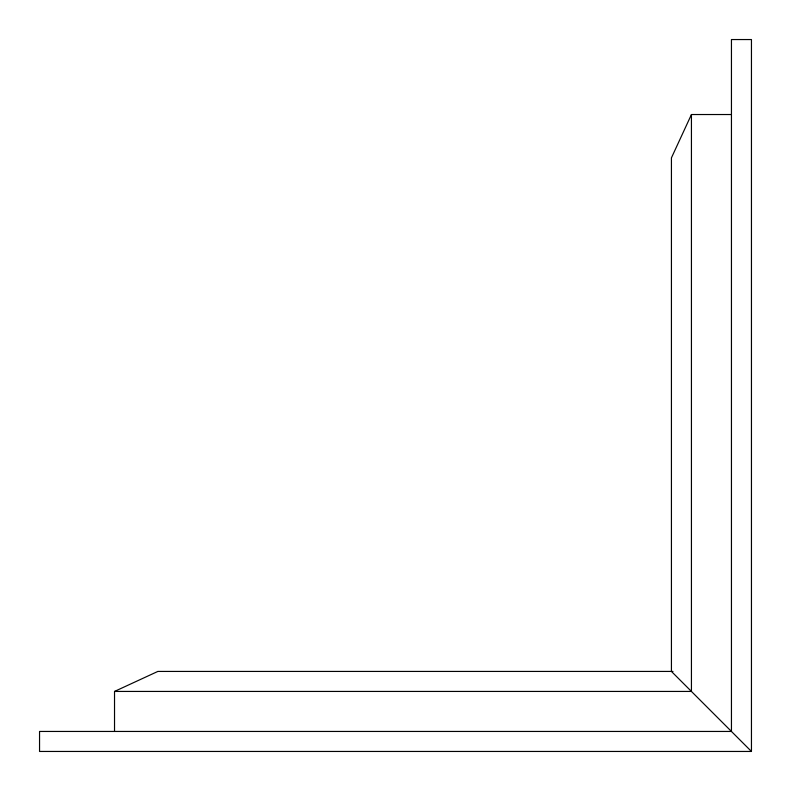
<?xml version="1.0" encoding="UTF-8"?>
<svg xmlns="http://www.w3.org/2000/svg" width="791" height="791" viewBox="0 0 791 791"><rect width="100%" height="100%" fill="white"/><g stroke="black" fill="none" stroke-linecap="round" stroke-linejoin="round"><path stroke-width="1.19" d="M731.448 114.527L691.433 114.527L671.43 157.854L671.43 671.43L751.45 751.45L39.55 751.45L39.55 731.448L731.448 731.448L731.448 39.55L751.45 39.55L751.45 751.45M114.527 731.448L114.527 691.433L157.854 671.43L672.983 671.43M114.527 691.433L691.433 691.433L691.433 114.527"/></g></svg>
